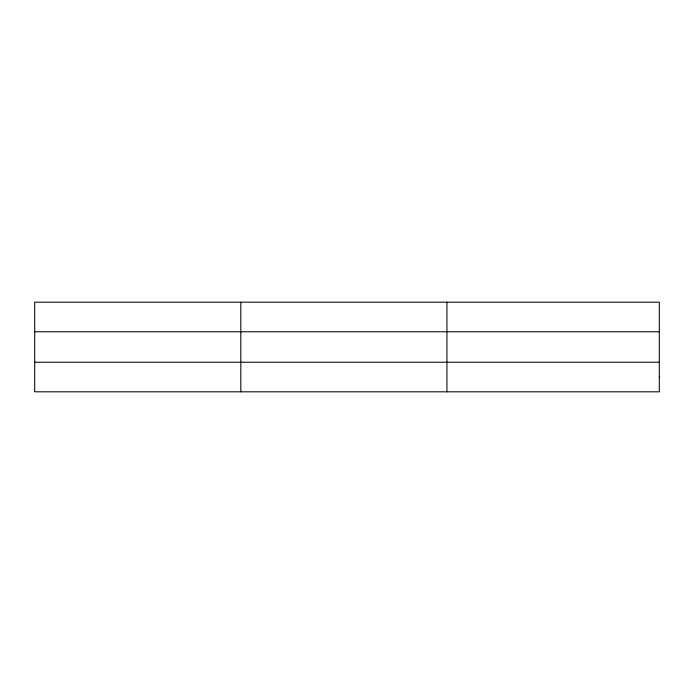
<?xml version="1.0" encoding="UTF-8"?>
<svg xmlns="http://www.w3.org/2000/svg" width="694" height="694" viewBox="0 0 694 694"><rect width="100%" height="100%" fill="white"/><g stroke="black" fill="none" stroke-linecap="round" stroke-linejoin="round"><path stroke-width="1.04" d="M240.818 302.185L240.818 391.815M446.936 302.185L446.936 391.815M34.7 331.767L659.3 331.767M34.7 362.233L659.3 362.233M659.3 377.024L659.3 391.815L34.7 391.815L34.7 302.185L659.3 302.185L659.3 377.024"/></g></svg>
